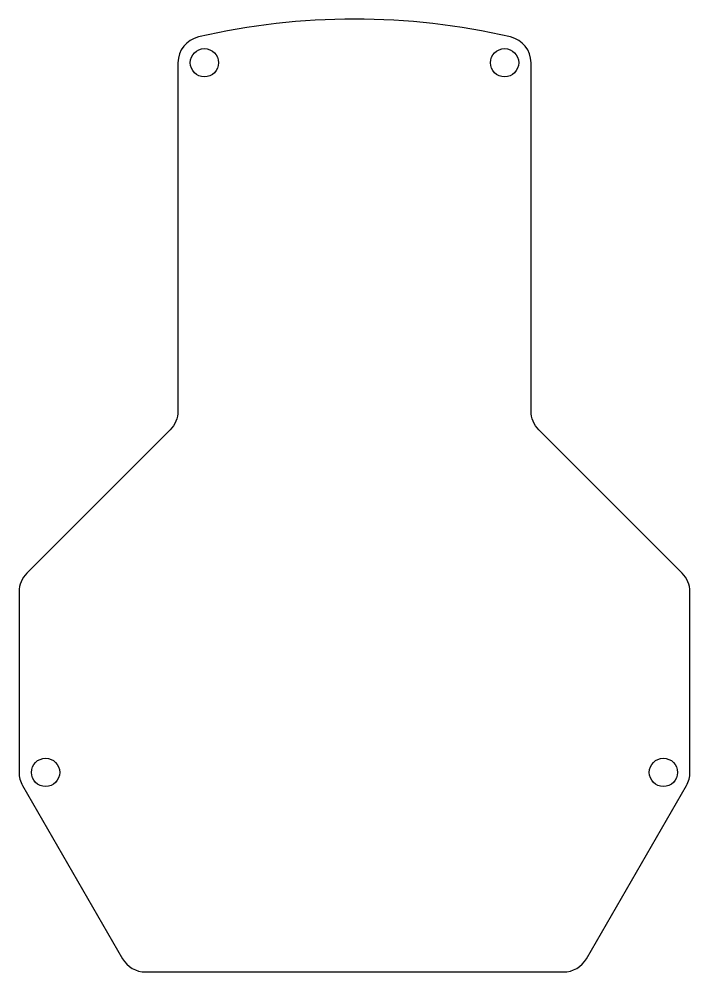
# Model space of a CAD drawing. Header units: millimetres. Extents: x -38 to 38, y -30 to 78.
import ezdxf

# ---------------------------------------------------------------- set-up
doc = ezdxf.new("R2010")
doc.units = ezdxf.units.MM
doc.layers.get('0').update_dxf_attribs({"linetype": 'CONTINUOUS'})

msp = doc.modelspace()

# ---------------------------------------------------------------- linework, layer by layer
msp.add_lwpolyline([(23.67, -30, 0.267949), (26.27, -28.5), (37.6, -8.88, 0.131652), (38, -7.38), (38, 13.08, 0.198912), (37.12, 15.2), (20.88, 31.45, -0.198912), (20, 33.57), (20, 73.05, 0.348722), (17.68, 75.97, 0.114828), (-17.68, 75.97, 0.348722), (-20, 73.05), (-20, 33.57, -0.198912), (-20.88, 31.45), (-37.12, 15.2, 0.198912), (-38, 13.08), (-38, -7.38, 0.131652), (-37.6, -8.88), (-26.27, -28.5, 0.267949), (-23.67, -30)], format="xyb", close=True)
for centre in [(-17, 73.05), (17, 73.05), (-35, -7.38), (35, -7.38)]:
    msp.add_circle(centre, 1.6)

doc.saveas('drawing.dxf')
